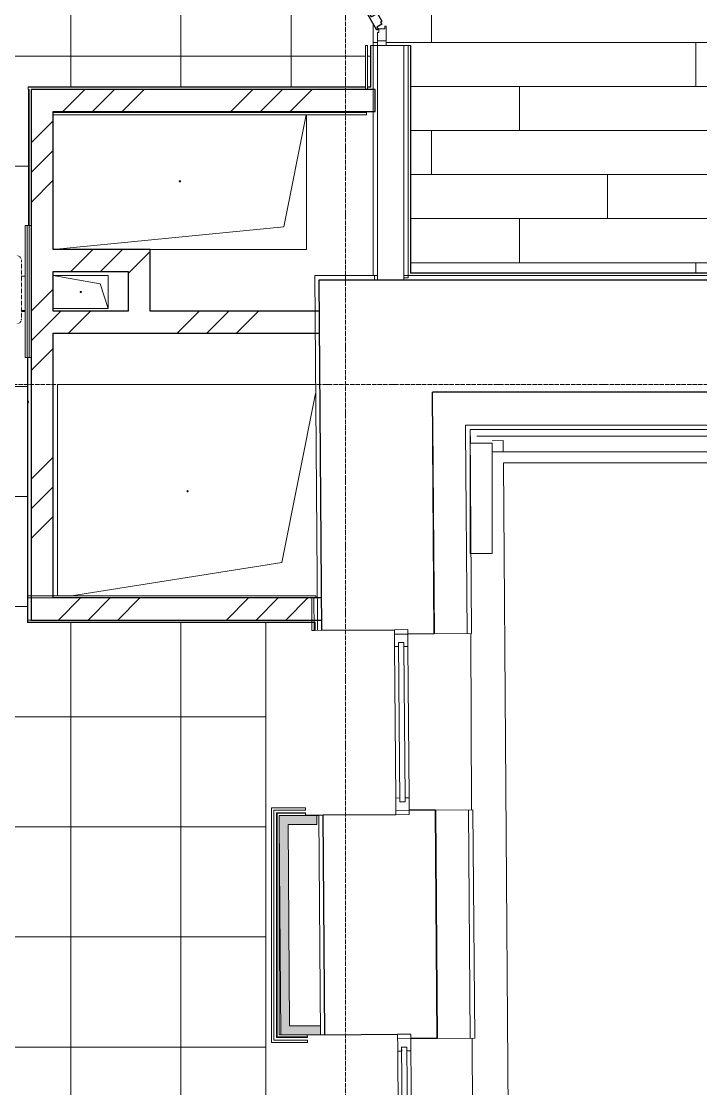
# Model space of a CAD drawing. Header units: millimetres. Extents: x -10915 to 60194, y -32941 to 46712.
# Drawn here: x 47378 to 50463, y 5097 to 9943 of the extents above; entities that cross this region are included whole.
import ezdxf

# ---------------------------------------------------------------- set-up
doc = ezdxf.new("R2010")
doc.units = ezdxf.units.MM
for name, pattern in [('200_ШТРИХ_ш1п0_6_', [1.6, 1, -0.6]), ('ADSK_Линия сетки', [25, 20, -2.5, 0, -2.5]), ('ADSK_Штриховая_ш3 п1_5', [4.5, 3, -1.5])]:
    doc.linetypes.add(name, pattern=pattern)
for name, color, linetype, lineweight in [('_ Окна', 7, 'Continuous', 9), ('Двери', 7, 'Continuous', 9), ('Обобщенные модели', 7, 'Continuous', 18), ('Окна', 7, 'Continuous', 9), ('Оси', 7, 'Continuous', 9), ('Перекрытие', 7, 'Continuous', 18), ('Перекрытие штриховка', 7, 'Continuous', 18), ('Сантехника', 7, 'Continuous', 18), ('Стены внутренние', 7, 'Continuous', 18), ('Стены наружные', 7, 'Continuous', 18), ('Стены несущие', 7, 'Continuous', 30), ('Стены отделка', 7, 'Continuous', 30), ('Стены перегородки', 7, 'Continuous', 30), ('Стены штриховка', 7, 'Continuous', 9)]:
    doc.layers.add(name, color=color, linetype=linetype, lineweight=lineweight)
doc.layers.add('Линии разделители', color=4, linetype='ADSK_Штриховая_ш3 п1_5', lineweight=40, true_color=0x00ffff)
pattern_1 = [(45, (0, 0), (-381.661, 381.661), []), (45, (134.94, 0), (0, 763.322), []), (45, (-134.94, 0), (0, 763.322), [])]

# ---------------------------------------------------------------- blocks, each defined once
blk = doc.blocks.new('АС_Дверь_Однопольная_Алюминиевая - 1030х2200 алюм Д31п-V7-План полов 2-го этажа')
at = {"layer": 'Двери'}
for p, q in [((-390, -20), (-370, -20)), ((-390, -60), (-390, -20)), ((-370, -20), (-370, -60)), ((-370, -20), (-303, -20)), ((-370, -60), (-370, -20)), ((-314.5, -26.5), (-314.5, -53.5)), ((-303, -26.5), (-314.5, -26.5)), ((-303, -20), (-303, -26.5)), ((553, -20), (620, -20)), ((553, -26.5), (553, -20)), ((564.5, -26.5), (553, -26.5)), ((564.5, -53.5), (564.5, -26.5)), ((620, -20), (640, -20)), ((620, -60), (620, -20)), ((620, -20), (620, -60)), ((640, -20), (640, -60)), ((-370, -60), (-390, -60)), ((-331, -60), (-370, -60)), ((-331, -53.5), (-331, -60)), ((-314.5, -53.5), (-331, -53.5)), ((500.3, -67.9), (-171.7, -455.9)), ((-161, -474.5), (511.1, -86.5)), ((-160.6, -439.1), (480.2, -69.1)), ((511.1, -86.5), (500.3, -67.9)), ((581, -53.5), (564.5, -53.5)), ((581, -60), (581, -53.5)), ((620, -60), (581, -60)), ((640, -60), (620, -60)), ((500.2, -103.8), (-140.6, -473.8)), ((-171.7, -455.9), (-161, -474.5))]:
    blk.add_line(p, q, dxfattribs=at)
at = {"layer": 'Двери', "lineweight": 30}
for p, q in [((480.2, -69.1), (530.5, -40.1)), ((530.5, -40.1), (533.7, -45.7)), ((533.7, -45.7), (543.7, -40)), ((543.7, -40), (557.2, -63.4)), ((480.2, -69.1), (484.7, -76.9)), ((484.7, -76.9), (500.3, -67.9)), ((511.1, -86.5), (495.5, -95.5)), ((495.5, -95.5), (500.2, -103.8)), ((570.4, -63.3), (500.2, -103.8)), ((500.3, -67.9), (511.1, -86.5)), ((557.2, -63.4), (567.1, -57.6)), ((567.1, -57.6), (570.4, -63.3)), ((-217.6, -479.5), (-207.6, -473.7)), ((-204.1, -502.9), (-217.6, -479.5)), ((-210.9, -468.1), (-160.6, -439.1)), ((-207.6, -473.7), (-210.9, -468.1)), ((-140.6, -473.8), (-210.8, -514.3)), ((-156.1, -446.9), (-171.7, -455.9)), ((-171.7, -455.9), (-161, -474.5)), ((-161, -474.5), (-145.4, -465.5)), ((-160.6, -439.1), (-156.1, -446.9)), ((-145.4, -465.5), (-140.6, -473.8)), ((-214, -508.6), (-204.1, -502.9)), ((-210.8, -514.3), (-214, -508.6))]:
    blk.add_line(p, q, dxfattribs=at)
blk = doc.blocks.new('GM_Отверстие прямоугольное _в плите_ - Отверстие-7250459-План полов 2-го этажа')
at = {"layer": 'Обобщенные модели'}
for p, q in [((-428.3, 323.3), (527, 475)), ((590, 475), (590, -485)), ((590, -485), (590, 475)), ((-581.8, -444), (-428.3, 323.3)), ((590, -485), (-581.5, -485)), ((-581.5, -485), (590, -485))]:
    blk.add_line(p, q, dxfattribs=at)
for start, end in [(360, 180), (180, 360), (60, 165), (300, 360), (195, 270)]:
    blk.add_arc((0, 0), 2.5, start, end, dxfattribs=at)
blk = doc.blocks.new('окна_rehau_однопольное_фрамуга_сверху - 800х2240 _нов_ ОК-41-6199350-План полов 2-го этажа')
at = {"layer": '_ Окна', "lineweight": 18}
for p, q in [((-344, 135), (-420, 135)), ((-420, 135), (-420, 75)), ((-362, 93), (-362, 117)), ((-362, 117), (-344, 117)), ((-344, 117), (-344, 135)), ((344, 135), (344, 117)), ((420, 135), (344, 135)), ((344, 117), (362, 117)), ((362, 117), (362, 93)), ((420, 75), (420, 135)), ((-420, 75), (-362, 75)), ((-362, 93), (-344, 93)), ((-344, 75), (-362, 75)), ((-344, 93), (-344, 75)), ((344, 93), (344, 75)), ((362, 93), (344, 93)), ((362, 75), (344, 75)), ((362, 75), (420, 75))]:
    blk.add_line(p, q, dxfattribs=at)
at = {"layer": '_ Окна'}
for p, q in [((-400, 75), (-400, 135)), ((-344, 117), (344, 117)), ((400, 75), (400, 135)), ((-362, 93), (362, 93))]:
    blk.add_line(p, q, dxfattribs=at)
at = {"layer": 'Окна'}
for p, q in [((-344, 135), (344, 135)), ((344, 75), (-344, 75))]:
    blk.add_line(p, q, dxfattribs=at)
blk = doc.blocks.new('Reece_Tap_Wolfen_Drinking-Fountain - 10 L_Stainless Steel-7189108-План полов 2-го этажа')
at = {"layer": 'Сантехника', "linetype": '200_ШТРИХ_ш1п0_6_'}
blk.add_line((155, -134), (155, 134), dxfattribs=at)
at = {"layer": 'Сантехника', "linetype": '200_ШТРИХ_ш1п0_6_', "flags": 128}
for points in [[(155, 134), (155, 134.8), (154.9, 135.7), (154.8, 136.5), (154.7, 137.3), (154.6, 138.2), (154.4, 139), (154.2, 139.8), (153.9, 140.6), (153.7, 141.4), (153.3, 142.2), (153, 142.9), (152.6, 143.7), (152.2, 144.4), (151.8, 145.2), (151.3, 145.9), (150.8, 146.5), (150.3, 147.2), (149.8, 147.8), (149.2, 148.5), (148.6, 149.1), (148, 149.6), (147.4, 150.2), (146.7, 150.7), (146, 151.2), (145.3, 151.7), (144.6, 152.1), (143.9, 152.5), (143.1, 152.9), (142.4, 153.3), (141.6, 153.6), (140.8, 153.9), (140, 154.1), (139.2, 154.3), (138.4, 154.5), (137.6, 154.7), (136.7, 154.8), (135.9, 154.9), (135.1, 155), (134.2, 155), (134, 155)], [(134, -155), (134.8, -155), (135.7, -154.9), (136.5, -154.8), (137.3, -154.7), (138.2, -154.6), (139, -154.4), (139.8, -154.2), (140.6, -153.9), (141.4, -153.7), (142.2, -153.3), (142.9, -153), (143.7, -152.6), (144.4, -152.2), (145.2, -151.8), (145.9, -151.3), (146.5, -150.8), (147.2, -150.3), (147.8, -149.8), (148.5, -149.2), (149.1, -148.6), (149.6, -148), (150.2, -147.4), (150.7, -146.7), (151.2, -146), (151.7, -145.3), (152.1, -144.6), (152.5, -143.9), (152.9, -143.1), (153.3, -142.4), (153.6, -141.6), (153.9, -140.8), (154.1, -140), (154.3, -139.2), (154.5, -138.4), (154.7, -137.6), (154.8, -136.7), (154.9, -135.9), (155, -135.1), (155, -134.2), (155, -134)]]:
    blk.add_lwpolyline(points, dxfattribs=at)
blk = doc.blocks.new('GM_Отверстие прямоугольное _в плите_ - Отверстие-V83-План полов 2-го этажа')
at = {"layer": 'Обобщенные модели'}
for p, q in [((-75, -125), (-75, 125)), ((-75, 125), (75, 125)), ((75, 125), (-75, 125)), ((-75, 125), (-75, -125)), ((-37.5, 87.5), (75, 125)), ((75, 125), (75, -125)), ((75, -125), (75, 125)), ((-75, -125), (-37.5, 87.5))]:
    blk.add_line(p, q, dxfattribs=at)
for start, end in [(360, 180), (180, 360), (60, 165), (300, 360), (195, 270)]:
    blk.add_arc((0, 0), 2.5, start, end, dxfattribs=at)
blk = doc.blocks.new('GM_Отверстие прямоугольное _в плите_ - Отверстие-7241419-План полов 2-го этажа')
at = {"layer": 'Обобщенные модели'}
for p, q in [((-310, 575), (-206.7, -471.7)), ((-310, 135), (-310, -575)), ((-310, 135), (-310, -575)), ((-206.7, -471.7), (302.4, -573.5)), ((-310, -575), (302.4, -575)), ((-310, -575), (302.4, -575))]:
    blk.add_line(p, q, dxfattribs=at)
for start, end in [(0, 180), (180, 360), (240, 0), (0, 105), (195, 210)]:
    blk.add_arc((0, 0), 2.5, start, end, dxfattribs=at)

msp = doc.modelspace()

# ---------------------------------------------------------------- hatches: boundary and pattern name
at = {"layer": 'Перекрытие штриховка', "lineweight": 9, "true_color": 0x787878}
h = msp.add_hatch(dxfattribs=at)
h.set_pattern_fill('FP_83', color=8, style=0, pattern_type=2)
h.set_pattern_definition([(0, (2602.2, 10785.6), (0, 500), []), (90, (2602.2, 10785.6), (-500, 3e-14), [])])
h.paths.add_polyline_path([(47076.468, 8874.26), (47077.384, 8873.943), (47077.212, 8874.482)])
h.paths.add_polyline_path([(47372.331, 8870.461), (47371.412, 8869.172), (47372.94, 8868.416), (47372.494, 8869.913)])
h.paths.add_polyline_path([(48963, 9646.429), (48965, 9644.429), (48965, 9646.429)])
h.paths.add_polyline_path([(44177, 8627.057), (44190, 8627.057), (44190, 8652.057), (43455, 8652.057), (43455, 8662.057), (44200, 8662.057), (44200, 8627.057), (47067.5, 8627.057), (47068.181, 8858.429), (47073.106, 8871.996), (47082.141, 8877.197), (47083.31, 8877.51), (47085.506, 8878.71), (47125.503, 8879.475), (47125.503, 8889.499), (47138.494, 8889.499), (47138.494, 8879.475), (47356.5, 8878.747), (47370.753, 8872.805), (47375.229, 8864.595), (47375.297, 8863.929), (47376.782, 8861.429), (47377.5, 8796.831), (47377.5, 8627.057), (47394.5, 8627.057), (47394.5, 9017.057), (47410.5, 9017.057), (47410.5, 9634.429), (47408.5, 9634.429), (47408.5, 9646.429), (48940, 9646.429), (48940, 9834.429), (48950, 9834.429), (48950, 9646.429), (48963, 9646.429), (48963, 9834.429), (48975, 9834.429), (48975, 9933.07), (48540.891, 10685.294), (48546.379, 10688.463), (48552.129, 10678.504), (48575.512, 10692.004), (48581.262, 10682.044), (48586.938, 10685.213), (48975, 10013.07), (48975, 10864.429), (48963, 10864.429), (48963, 12176.921), (48950, 12176.8), (48950, 10864.429), (48940, 10864.429), (48940, 12176.921), (48110, 12176.921), (48110, 12459.671), (46498.396, 12459.671), (46498.396, 12155.656), (44542.063, 12155.656), (44542.063, 12165.656), (46488.396, 12165.656), (46488.396, 12459.671), (46475.396, 12459.671), (46475.396, 12180.656), (46473.396, 12180.656), (46473.396, 12178.656), (44542.063, 12178.656), (44542.063, 12210.656), (42842.063, 12210.197), (42842.063, 12178.656), (41726.321, 12178.656), (41726.321, 12165.656), (42842.063, 12165.656), (42842.063, 12155.656), (41726.321, 12155.656), (41726.321, 9058.345), (41995.572, 9058.345), (41995.572, 8880.36), (41995.573, 8880.284), (41997.223, 8662.057), (42385, 8662.057), (42385, 8652.057), (41984.298, 8652.057), (41984.488, 8639.057), (42385, 8639.057), (42385, 8627.057), (43455, 8627.057), (43455, 8639.057), (44175, 8639.057), (44175.031, 8637.057), (44177, 8637.057)])
h.paths.add_polyline_path([(41942.486, 8627.057), (41940.811, 8848.517), (41918.619, 8848.292), (41921.053, 8627.057), (41940.811, 8627.057)])
h.paths.add_polyline_path([(41984.298, 8637.057), (41984.412, 8637.057), (41984.223, 8638.882), (41982.572, 8637.057), (41984.223, 8637.057)])
h.paths.add_polyline_path([(41984.298, 8662.057), (41987.223, 8662.057), (41985.572, 9033.345), (41985.572, 9048.345), (41726.321, 9048.345), (41726.974, 9035.345), (41982.572, 9035.345), (41982.814, 8848.292), (41984.223, 8662.057)])
h.paths.add_polyline_path([(47085.5, 8858.93), (47084.352, 8860.147), (47085.021, 8859.049)])
h.paths.add_polyline_path([(47359.5, 8858.936), (47360.939, 8860.433), (47360.377, 8861.429), (47359.5, 8859.81), (47359.5, 8859.136)])
h.paths.add_polyline_path([(41930.572, 8868.292), (41930.572, 8983.345), (41917.133, 8983.345), (41919.006, 8868.292)])
h.paths.add_polyline_path([(48940, 12186.921), (48963, 12186.921), (48963, 12199.921), (48135, 12199.921), (48135, 12201.921), (48133, 12201.921), (48133, 12459.671), (48120, 12459.671), (48120, 12186.921), (48785.654, 12186.921)])
h.paths.add_polyline_path([(46450.997, 12190.656), (46463.396, 12190.742), (46463.396, 12345.656), (46443.396, 12345.656), (46443.396, 12210.656), (46447.063, 12210.656), (46447.063, 12190.656)])
h.paths.add_polyline_path([(48963, 12199.921), (48965, 12201.921), (48963, 12201.921)])
h.paths.add_polyline_path([(48145, 12211.921), (48165, 12211.921), (48165, 12330.656), (48145, 12330.656), (48145, 12231.674)])
h = msp.add_hatch(dxfattribs=at)
h.set_pattern_fill('FP_74', color=8, style=0, pattern_type=2)
h.set_pattern_definition([(0, (52040.12, 10247.21), (0, 200), []), (90, (52040.12, 10247.2), (-400, 400), [200, -1400]), (90, (52840.12, 10447.2), (-400, 400), [200, -1400])])
h.paths.add_polyline_path([(54894.794, 8789.429), (54900.737, 8789.429), (54900.737, 9175.452), (54891.705, 9175.452), (54894.794, 8795.429), (54854.795, 8795.104), (54854.842, 8789.429), (54891.705, 8789.429)])
h.paths.add_polyline_path([(54842.744, 8801.429), (54844.76, 8799.429), (54844.744, 8801.429)])
h.paths.add_polyline_path([(49147, 11633), (49145, 11635), (49145, 11633)])
h.paths.add_polyline_path([(49147, 8801.429), (54842.744, 8801.429), (54839.297, 9225.452), (54841.297, 9225.452), (54841.297, 9227.452), (55049.521, 9227.452), (55029.965, 11633), (49147, 11633), (49147, 10864.429), (49135, 10864.429), (49135, 10834.429), (49035, 10834.429), (49035, 10777.429), (49028.5, 10777.429), (49028.5, 10788.929), (49001.5, 10788.929), (49001.5, 10805.429), (48995, 10805.429), (48995, 10834.429), (48975, 10834.429), (48975, 10013.07), (49014.891, 9943.977), (49009.262, 9940.727), (49014.891, 9930.697), (48991.75, 9917.058), (48997.379, 9907.308), (48991.629, 9904.267), (48975, 9933.07), (48975, 9834.429), (48995, 9834.429), (48995, 9893.429), (49001.5, 9893.429), (49001.5, 9909.929), (49028.5, 9909.929), (49028.5, 9921.429), (49035, 9921.429), (49035, 9834.429), (49147, 9834.429), (49147, 8848.278)])
h.paths.add_polyline_path([(49145, 8799.429), (49147, 8799.429), (49147, 8801.429)])
h.paths.add_polyline_path([(55031.965, 11633), (55031.949, 11635), (55030.072, 11633), (55031.949, 11633)])
h = msp.add_hatch(dxfattribs=at)
h.set_pattern_fill('FP_32', color=8, style=0, pattern_type=2)
h.set_pattern_definition([(270, (2102.2, 8785.6), (500, 3e-14), []), (0, (2102.2, 8785.6), (0, 500), [])])
h.paths.add_polyline_path([(48762.02, 378.663), (48761.921, 391.664), (48748.923, 391.325), (48749.11, 378.754), (48760.463, 378.674)])
h.paths.add_polyline_path([(48739.018, 378.824), (48738.919, 391.825), (44177, 423.769), (44177, 410.769), (48735.464, 378.849)])
h.paths.add_polyline_path([(47368.532, 8574.598), (47367.616, 8574.915), (47367.788, 8574.376)])
h.paths.add_polyline_path([(47072.669, 8578.397), (47073.588, 8579.686), (47072.06, 8580.442), (47072.506, 8578.945)])
h.paths.add_polyline_path([(48487.76, 403.584), (48487.76, 7213), (47407.5, 7213), (47407.5, 7215), (47405.5, 7215), (47405.5, 8417.057), (47394.5, 8417.057), (47394.5, 8627.057), (47377.5, 8627.057), (47376.819, 8590.429), (47371.894, 8576.861), (47362.859, 8571.661), (47361.69, 8571.348), (47359.179, 8570.143), (47218.9, 8569.429), (47088.5, 8570.11), (47074.247, 8576.053), (47069.419, 8582.525), (47069.419, 8585.239), (47068.218, 8587.429), (47067.5, 8627.057), (44200, 8627.057), (44200, 3485), (44190, 3485), (44190, 8627.057), (44177, 8627.057), (44177, 3485), (44165, 3485), (44165, 2685), (44545.359, 3343.801), (44580, 3323.801), (44165, 2605), (44165, 2555), (44177, 2555), (44177, 1885), (44165, 1885), (44165, 1085), (44545.359, 1743.801), (44580, 1723.801), (44165, 1005), (44165, 955), (44177, 955), (44177, 433.769), (44190, 433.783), (44190, 955), (44200, 955), (44200, 433.608), (47480.621, 410.636)])
h.paths.add_polyline_path([(44177, 408.769), (44177, 410.769), (44175, 408.783)])
h.paths.add_polyline_path([(44190, 1885), (44190, 2555), (44200, 2555), (44200, 1885)])
h.paths.add_polyline_path([(48548.873, 6337.271), (48549.023, 6337.89), (48548.792, 6337.271)])
h.paths.add_polyline_path([(47083.017, 8587.429), (47085.5, 8588.063), (47084.368, 8589.635), (47084.061, 8588.425), (47083.433, 8587.826)])
h.paths.add_polyline_path([(47362.232, 8588.153), (47361.069, 8589.535), (47362.201, 8588.164)])
at = {"layer": 'Стены внутренние', "lineweight": 9}
h = msp.add_hatch(dxfattribs=at)
h.set_pattern_fill('FP_1', color=256, style=0, pattern_type=2)
h.set_pattern_definition(pattern_1)
h.paths.add_polyline_path([(47542.449, 9534.429), (48985, 9534.429), (48985, 9634.429), (47422.5, 9634.429), (47422.5, 9534.429), (47522.5, 9534.429)])
h = msp.add_hatch(dxfattribs=at)
h.set_pattern_fill('FP_1', color=256, style=0, pattern_type=2)
h.set_pattern_definition(pattern_1)
h.paths.add_polyline_path([(47522.5, 7325), (47522.5, 9534.429), (47422.5, 9534.429), (47422.5, 7325), (47480.621, 7325)])
h = msp.add_hatch(dxfattribs=at)
h.set_pattern_fill('FP_1', color=256, style=0, pattern_type=2)
h.set_pattern_definition(pattern_1)
h.paths.add_polyline_path([(47542.449, 8807.057), (47862.5, 8807.057), (47862.5, 8907.057), (47522.5, 8907.057), (47522.5, 8807.057), (47538.44, 8807.057)])
h = msp.add_hatch(dxfattribs=at)
h.set_pattern_fill('FP_1', color=256, style=0, pattern_type=2)
h.set_pattern_definition(pattern_1)
h.paths.add_polyline_path([(47962.5, 8627.057), (47962.5, 8907.057), (47862.5, 8907.057), (47862.5, 8627.057)])
h = msp.add_hatch(dxfattribs=at)
h.set_pattern_fill('FP_1', color=256, style=0, pattern_type=2)
h.set_pattern_definition(pattern_1)
h.paths.add_polyline_path([(48722.449, 8527.057), (48731.419, 8527.057), (48730.338, 8627.057), (47522.5, 8627.057), (47522.5, 8527.057), (48709.582, 8527.057)])
h = msp.add_hatch(dxfattribs=at)
h.set_pattern_fill('FP_6', color=256, style=0, pattern_type=2)
h.set_pattern_definition([(0, (0, 0), (406.4, 101.6), [33.528, -271.272, 33.528, -271.272, -1625.6]), (0, (0, 0), (406.4, 101.6), [-609.6, 33.528, -576.072, 33.528, -271.272, -711.2]), (0, (0, 0), (406.4, 101.6), [-1524, 33.528, -169.672, 33.528, -474.472]), (120, (152.4, 50.8), (-291.18818, 301.15272), [33.528, -271.272, 33.528, -271.272, -1625.6]), (120, (152.4, 50.8), (-291.18818, 301.15272), [-609.6, 33.528, -576.072, 33.528, -271.272, -711.2]), (120, (152.4, 50.8), (-291.18818, 301.15272), [-1524, 33.528, -169.672, 33.528, -474.472]), (240, (203.2, 254), (-115.21182, -402.75272), [33.528, -271.272, 33.528, -271.272, -1625.6]), (240, (203.2, 254), (-115.21182, -402.75272), [-609.6, 33.528, -576.072, 33.528, -271.272, -711.2]), (240, (203.2, 254), (-115.21182, -402.75272), [-1524, 33.528, -169.672, 33.528, -474.472])])
h.paths.add_polyline_path([(47422.5, 7225), (47422.5, 7325), (47407.5, 7325), (47407.5, 7225), (47414.181, 7225)])
h.paths.add_polyline_path([(47422.5, 7335), (47422.5, 8417.057), (47407.5, 8417.057), (47407.5, 7335)])
h = msp.add_hatch(dxfattribs=at)
h.set_pattern_fill('FP_1', color=256, style=0, pattern_type=2)
h.set_pattern_definition(pattern_1)
h.paths.add_polyline_path([(48722.449, 7225), (48742.06, 7225), (48741.301, 7325), (47422.5, 7325), (47422.5, 7225), (48548.795, 7225)])
at = {"layer": 'Стены внутренние'}
for points in [[(48596.044, 5381.901), (48588.793, 6337.271), (48548.795, 6336.841), (48556.362, 5381.901), (48589.096, 5381.901)], [(48589.096, 6297.271), (48719.1, 6297.271), (48719.1, 6337.271), (48588.796, 6336.841), (48589.024, 6306.758)], [(48556.354, 5341.901), (48736.048, 5342.233), (48736.048, 5381.901), (48556.043, 5381.901), (48556.346, 5341.901)]]:
    msp.add_hatch(color=256, dxfattribs=at).paths.add_polyline_path(points)

# ---------------------------------------------------------------- linework, layer by layer
at = {"layer": 'Линии разделители', "color": 7}
msp.add_line((47394.5, 8627.057), (47377.5, 8627.057), dxfattribs=at)
at = {"layer": 'Оси', "linetype": 'ADSK_Линия сетки'}
for p, q in [((48849.565, -5289.091), (48849.565, 42991.845)), ((-10114.729, 8295), (56004.853, 8295))]:
    msp.add_line(p, q, dxfattribs=at)
at = {"layer": 'Перекрытие'}
for p, q in [((48975, 9933.07), (48975, 9834.429)), ((47394.5, 8627.057), (47377.5, 8627.057)), ((48487.76, 7213), (48487.76, 403.584)), ((48668.778, 6339.517), (49078.766, 6342.629))]:
    msp.add_line(p, q, dxfattribs=at)
at = {"layer": 'Стены внутренние'}
msp.add_line((48728.79, 6338.207), (48728.776, 6339.972), dxfattribs=at)
at = {"layer": 'Стены наружные'}
for p, q in [((49416.939, 8027.642), (49416.751, 8089.433)), ((49445.749, 8059.316), (49515.747, 8059.847)), ((49466.843, 8059.429), (55052.223, 8059.429)), ((49515.747, 8059.847), (49515.75, 8059.429)), ((49515.901, 8039.314), (49565.9, 8039.694)), ((49565.9, 8039.694), (49566.281, 7989.429)), ((55052.223, 7989.429), (49516.281, 7989.429)), ((49566.661, 7939.429), (49622.127, 631.297)), ((55951.223, 7939.429), (49566.661, 7939.429)), ((49422.008, 6363.469), (49419.572, 7163.473)), ((49427.604, 4526.458), (49425.167, 5326.463))]:
    msp.add_line(p, q, dxfattribs=at)
at = {"layer": 'Стены несущие'}
for p, q in [((47422.5, 9634.429), (47422.5, 7225)), ((48985, 9634.429), (47422.5, 9634.429)), ((48985, 9534.429), (48985, 9634.429)), ((47522.5, 8907.057), (47522.5, 9534.429)), ((47522.5, 9534.429), (48985, 9534.429)), ((47962.5, 8907.057), (47522.5, 8907.057)), ((47962.5, 8627.057), (47962.5, 8907.057)), ((47522.5, 8627.057), (47522.5, 8807.057)), ((47522.5, 8807.057), (47862.5, 8807.057)), ((47862.5, 8807.057), (47862.5, 8627.057)), ((48730.338, 8769.429), (55094.537, 8769.429)), ((48742.414, 7178.334), (48730.338, 8769.429)), ((47862.5, 8627.057), (47522.5, 8627.057)), ((48731.419, 8627.057), (47962.5, 8627.057)), ((48731.419, 8527.057), (48731.419, 8627.057)), ((47522.5, 8527.057), (48731.419, 8527.057)), ((47522.5, 7325), (47522.5, 8527.057)), ((49252.551, 7162.206), (49244.224, 8259.429)), ((55608.679, 8259.429), (49244.224, 8259.429)), ((49245.362, 8109.429), (49252.551, 7162.206)), ((48741.301, 7325), (47522.5, 7325)), ((47422.5, 7225), (48742.06, 7225)), ((48742.414, 7178.334), (49072.405, 7180.839)), ((49252.551, 7162.206), (49132.555, 7161.295)), ((49258.623, 6362.229), (49138.626, 6361.318)), ((49266.493, 5325.258), (49258.623, 6362.229)), ((49258.638, 6360.229), (49266.493, 5325.258)), ((49078.78, 6340.863), (48748.789, 6338.359)), ((48756.356, 5341.387), (48748.789, 6338.359)), ((48756.356, 5341.387), (49086.346, 5343.892)), ((49266.493, 5325.258), (49146.496, 5324.348))]:
    msp.add_line(p, q, dxfattribs=at)
at = {"layer": 'Стены отделка', "lineweight": 9}
for p, q in [((48940, 9834.429), (48940, 9646.429)), ((48950, 9834.429), (48940, 9834.429)), ((48950, 9646.429), (48950, 9834.429)), ((48995, 9834.429), (48963, 9834.429)), ((48963, 9834.429), (48963, 9646.429)), ((48975, 9729.429), (48975, 9834.429)), ((49115, 9834.429), (49147, 9834.429)), ((49135, 9834.429), (49135, 9729.429)), ((49147, 8801.429), (49147, 9834.429)), ((47408.5, 9646.429), (48940, 9646.429)), ((47408.5, 9634.429), (47408.5, 9646.429)), ((48950, 9646.429), (48963, 9646.429)), ((48975, 8789.429), (48975, 9644.429)), ((47410.5, 9634.429), (47408.5, 9634.429)), ((47410.5, 9017.057), (47410.5, 9634.429)), ((47522.5, 9529.429), (48945, 9529.429)), ((48945, 9519.429), (47522.5, 9519.429)), ((48945, 9519.429), (48945, 9529.429)), ((47394.5, 8417.057), (47394.5, 9017.057)), ((47422.5, 9017.057), (47394.5, 9017.057)), ((48730.188, 8789.186), (48710.189, 8789.034)), ((48722.059, 7225), (48710.189, 8789.034)), ((48730.188, 8789.186), (48730.186, 8789.429)), ((48995, 8789.429), (48730.186, 8789.429)), ((48980.925, 8769.429), (48980.925, 8789.429)), ((49115, 8789.429), (55065.082, 8789.429)), ((49115, 8779.429), (49135, 8779.429)), ((49135, 8779.429), (49135, 8789.429)), ((49147, 8801.429), (54842.744, 8801.429)), ((47405.5, 8417.057), (47394.5, 8417.057)), ((47405.5, 7213), (47405.5, 8417.057)), ((49244.224, 8259.429), (49244.224, 8259.429)), ((49244.224, 8259.429), (49245.362, 8109.429)), ((49395.366, 8109.429), (49395.366, 8089.429)), ((55759.897, 8109.429), (49395.366, 8109.429)), ((49395.366, 8109.429), (49395.518, 8089.429)), ((55779.897, 8089.429), (49415.519, 8089.429)), ((49422.546, 7163.496), (49415.519, 8089.429)), ((49415.988, 7527.642), (49415.988, 8027.642)), ((49515.988, 8027.642), (49415.988, 8027.642)), ((49515.988, 8027.642), (49515.988, 7527.642)), ((49515.988, 7527.642), (49415.988, 7527.642)), ((47405.5, 7335), (47407.5, 7335)), ((47405.5, 7325), (47407.5, 7325)), ((48715.262, 7335), (47422.5, 7335)), ((47422.5, 7325), (47522.5, 7325)), ((48696.3, 7325), (48697.415, 7177.993)), ((48707.415, 7178.069), (48706.3, 7325)), ((48715.262, 7325), (48715.262, 7335)), ((47405.5, 7213), (48710.15, 7213)), ((48697.415, 7177.993), (48707.415, 7178.069)), ((48710.15, 7213), (48710.415, 7178.092)), ((48742.414, 7178.334), (48710.415, 7178.092)), ((49252.551, 7162.206), (49422.546, 7163.496)), ((48514.129, 6372.166), (48514.129, 5307.007)), ((48668.53, 6372.166), (48514.129, 6372.166)), ((48524.129, 5317.007), (48524.129, 6362.166)), ((48524.129, 6362.166), (48668.606, 6362.166)), ((48668.704, 6349.271), (48539.023, 6349.271)), ((48668.606, 6362.166), (48668.53, 6372.166)), ((48668.791, 6337.751), (48668.704, 6349.271)), ((49258.623, 6362.229), (49428.618, 6363.519)), ((49258.623, 6362.229), (49258.638, 6360.229)), ((49436.488, 5326.549), (49428.618, 6363.519)), ((48537.023, 6347.271), (48537.023, 5331.901)), ((48549.023, 6337.271), (48728.797, 6337.271)), ((48549.023, 6306.758), (48556.346, 5341.901)), ((48549.023, 5341.901), (48549.023, 6306.758)), ((48748.789, 6338.359), (48668.791, 6337.751)), ((48719.1, 6297.271), (48719.1, 6337.271)), ((48728.797, 6337.271), (48728.79, 6338.207)), ((48736.356, 5341.236), (48728.797, 6337.271)), ((48596.044, 5381.901), (48589.096, 6297.271)), ((48589.096, 6297.271), (48719.1, 6297.271)), ((48736.048, 5381.901), (48596.044, 5381.901)), ((48736.048, 5341.901), (48736.048, 5381.901)), ((48736.351, 5341.901), (48549.023, 5341.901)), ((48676.358, 5340.78), (48756.356, 5341.387)), ((48676.441, 5329.901), (48676.358, 5340.78)), ((48514.129, 5307.007), (48676.614, 5307.007)), ((48676.538, 5317.007), (48524.129, 5317.007)), ((48539.023, 5329.901), (48676.441, 5329.901)), ((48676.614, 5307.007), (48676.538, 5317.007)), ((49266.493, 5325.258), (49436.488, 5326.549))]:
    msp.add_line(p, q, dxfattribs=at)
at = {"layer": 'Стены перегородки', "lineweight": 18}
for p, q in [((48995, 8769.429), (48995, 9834.429)), ((49115, 9834.429), (49035, 9834.429)), ((49115, 8769.429), (49115, 9834.429))]:
    msp.add_line(p, q, dxfattribs=at)
at = {"layer": 'Стены штриховка'}
for p, q in [((48965, 9834.429), (48965, 9644.429)), ((49145, 8799.429), (49145, 9834.429)), ((48975, 9644.429), (48975, 9729.429)), ((49135, 9729.429), (49135, 8789.429)), ((48940, 9644.429), (47408.5, 9644.429)), ((48940, 9646.429), (48940, 9634.429)), ((48950, 9646.429), (48950, 9634.429)), ((48965, 9644.429), (48950, 9644.429)), ((47412.5, 9634.429), (47410.5, 9634.429)), ((47412.5, 9634.429), (47412.5, 8417.057)), ((47403.5, 9017.057), (47403.5, 8417.057)), ((54844.76, 8799.429), (49145, 8799.429)), ((47422.5, 8417.057), (47405.5, 8417.057)), ((47407.5, 8417.057), (47407.5, 7213)), ((49395.518, 8089.429), (49402.547, 7163.344)), ((47407.5, 7335), (47422.5, 7335)), ((47407.5, 7325), (47422.5, 7325)), ((47422.5, 7225), (47407.5, 7225)), ((48722.059, 7225), (48722.415, 7178.183)), ((47407.5, 7215), (48712.135, 7215)), ((48712.135, 7215), (48712.415, 7178.107)), ((48539.023, 6349.271), (48537.023, 6349.271)), ((48537.023, 6349.271), (48537.023, 6347.271)), ((48539.023, 6349.271), (48539.023, 5329.901)), ((49408.618, 6363.367), (49416.489, 5326.397)), ((48668.719, 6347.271), (48537.023, 6347.271)), ((48549.023, 6337.271), (48548.792, 6337.271)), ((48548.792, 6337.271), (48549.023, 6306.758)), ((48537.023, 5331.901), (48676.425, 5331.901)), ((48537.023, 5331.901), (48537.023, 5329.901)), ((48537.023, 5329.901), (48539.023, 5329.901))]:
    msp.add_line(p, q, dxfattribs=at)

# ---------------------------------------------------------------- block references
at = {"layer": 'Двери', "rotation": 270}
msp.add_blockref('АС_Дверь_Однопольная_Алюминиевая - 1030х2200 алюм Д31п-V7-План полов 2-го этажа', (49055, 10474.429), dxfattribs=at)
at = {"layer": 'Обобщенные модели'}
for name, p, rotation in [('GM_Отверстие прямоугольное _в плите_ - Отверстие-7241419-План полов 2-го этажа', (48097.5, 9217.057), 90.00000000000078), ('GM_Отверстие прямоугольное _в плите_ - Отверстие-V83-План полов 2-го этажа', (47647.5, 8714.429), 269.9999999999999), ('GM_Отверстие прямоугольное _в плите_ - Отверстие-7250459-План полов 2-го этажа', (48132.449, 7810), 180)]:
    msp.add_blockref(name, p, dxfattribs=dict(at, rotation=rotation))
at = {"layer": 'Окна', "rotation": 270.4348437794068}
for p in [(49000.594, 6760.282), (49014.536, 4923.335)]:
    msp.add_blockref('окна_rehau_однопольное_фрамуга_сверху - 800х2240 _нов_ ОК-41-6199350-План полов 2-го этажа', p, dxfattribs=at)
at = {"layer": 'Сантехника', "color": 253, "linetype": '200_ШТРИХ_ш1п0_6_', "true_color": 0xa3a3a3}
msp.add_blockref('Reece_Tap_Wolfen_Drinking-Fountain - 10 L_Stainless Steel-7189108-План полов 2-го этажа', (47222.5, 8724.429), dxfattribs=at)

doc.saveas('drawing.dxf')
